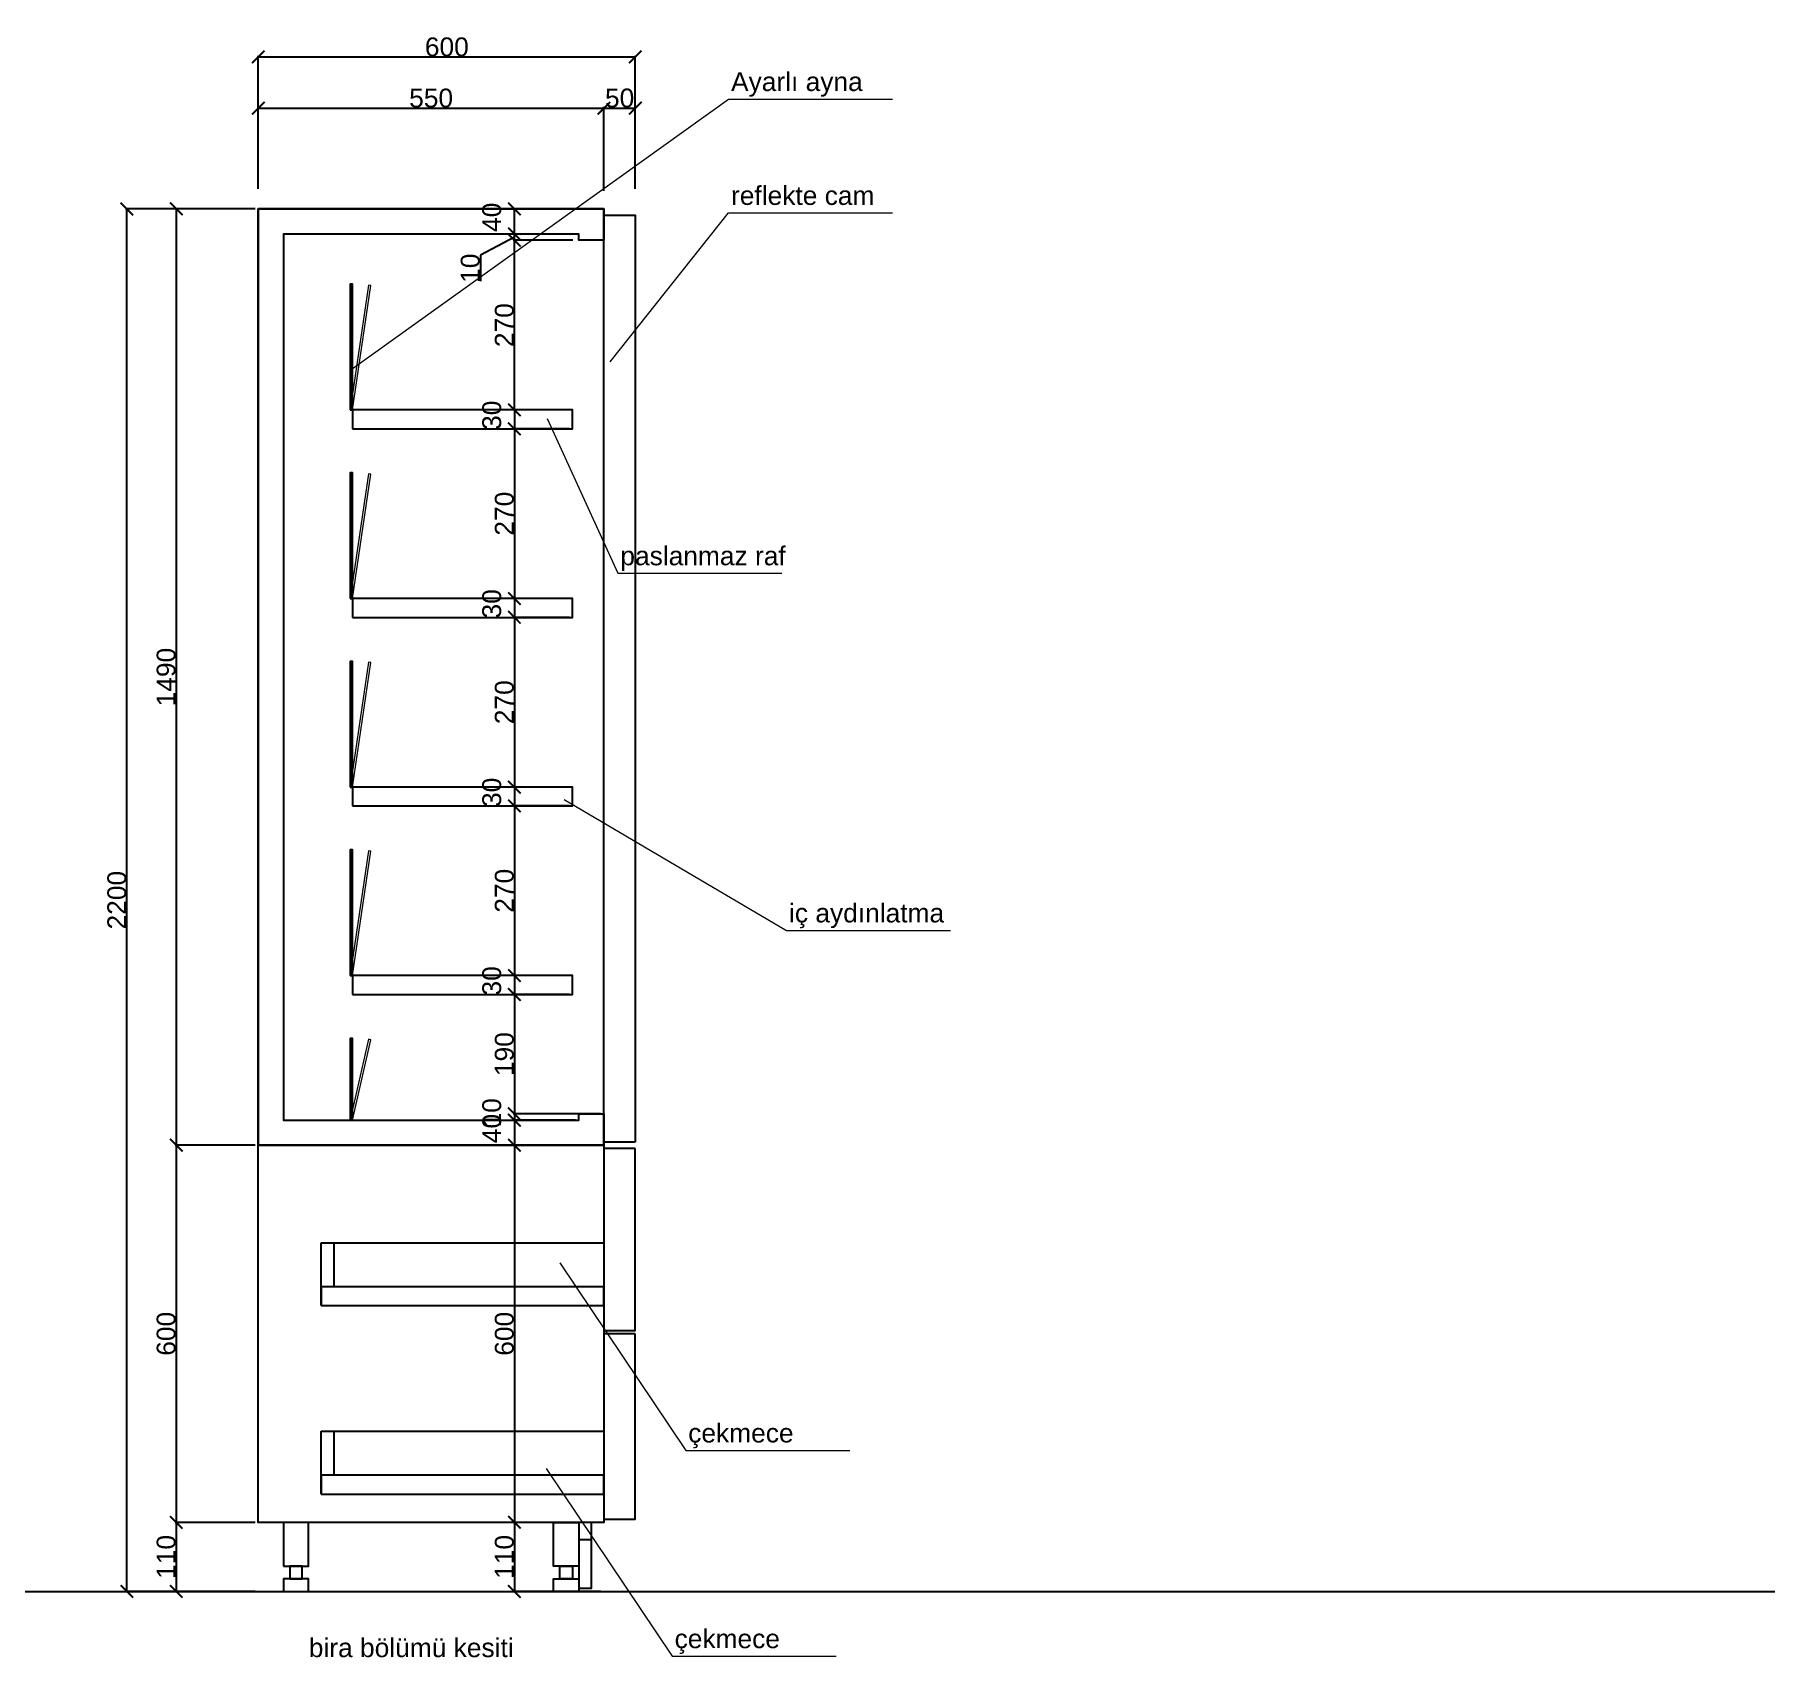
# Model space of a CAD drawing. Header units: millimetres. Extents: x 11444 to 38468, y 2013 to 7470.
# Drawn here: x 20548 to 23303, y 3026 to 5608 of the extents above; entities that cross this region are included whole.
import ezdxf

# ---------------------------------------------------------------- set-up
doc = ezdxf.new("R2010")
doc.units = ezdxf.units.MM
doc.layers.add('Auto-SilikCizgiler', color=251, linetype='Continuous', lineweight=9)
doc.styles.get("Standard").update_dxf_attribs({"font": 'arial.ttf'})
doc.dimstyles.new('ölçü 1_50', dxfattribs={"dimtxt": 30, "dimasz": 20, "dimexe": 2, "dimexo": 5, "dimtad": 1, "dimdec": 0, "dimtxsty": 'Standard', "dimblk": 'ARCHTICK', "dimcen": 2.5, "dimclrd": 256, "dimclre": 256, "dimclrt": 256, "dimadec": 0, "dimazin": 0, "dimtfac": 1, "dimtdec": 0, "dimtmove": 0, "dimatfit": 3, "dimldrblk": 'ARCHTICK', "dimfxl": 1, "dimlwd": -1, "dimlwe": -1, "dimarcsym": 0})

# ---------------------------------------------------------------- blocks, each defined once
blk = doc.blocks.new('_ArchTick')
at = {"color": 0, "linetype": 'ByBlock', "const_width": 0.15}
blk.add_lwpolyline([(-0.5, -0.5), (0.5, 0.5)], dxfattribs=at)
blk = doc.blocks.new('*D84')
at = {"transparency": 16777216}
for p, q in [((20899.2, 5330.4), (20771.6, 5330.4)), ((20773.6, 5330.4), (20773.6, 3840.4)), ((20899.2, 3840.4), (20771.6, 3840.4))]:
    blk.add_line(p, q, dxfattribs=at)
at = {"layer": 'Defpoints', "color": 0, "transparency": 16777216}
for p in [(20904.2, 5330.4), (20773.6, 3840.4), (20904.2, 3840.4)]:
    blk.add_point(p, dxfattribs=at)
at = {"transparency": 16777216, "xscale": 20, "yscale": 20, "zscale": 20}
for p, rotation in [((20773.6, 5330.4), 90), ((20773.6, 3840.4), 270)]:
    blk.add_blockref('_ArchTick', p, dxfattribs=dict(at, rotation=rotation))
at = {"transparency": 16777216, "insert": (20757.6, 4585.4), "char_height": 30, "attachment_point": 5, "rotation": 90}
blk.add_mtext('1490', dxfattribs=at)
blk = doc.blocks.new('*D85')
at = {"transparency": 16777216}
for p, q in [((20899.2, 3840.4), (20771.6, 3840.4)), ((20773.6, 3840.4), (20773.6, 3240.4)), ((20899.2, 3240.4), (20771.6, 3240.4))]:
    blk.add_line(p, q, dxfattribs=at)
at = {"layer": 'Defpoints', "color": 0, "transparency": 16777216}
for p in [(20904.2, 3840.4), (20773.6, 3240.4), (20904.2, 3240.4)]:
    blk.add_point(p, dxfattribs=at)
at = {"transparency": 16777216, "xscale": 20, "yscale": 20, "zscale": 20}
for p, rotation in [((20773.6, 3840.4), 90), ((20773.6, 3240.4), 270)]:
    blk.add_blockref('_ArchTick', p, dxfattribs=dict(at, rotation=rotation))
at = {"transparency": 16777216, "insert": (20757.6, 3540.4), "char_height": 30, "attachment_point": 5, "rotation": 90}
blk.add_mtext('600', dxfattribs=at)
blk = doc.blocks.new('*D86')
at = {"transparency": 16777216}
for p, q in [((20899.2, 3240.4), (20771.6, 3240.4)), ((20773.6, 3240.4), (20773.6, 3130.4)), ((20899.2, 3130.4), (20771.6, 3130.4))]:
    blk.add_line(p, q, dxfattribs=at)
at = {"layer": 'Defpoints', "color": 0, "transparency": 16777216}
for p in [(20904.2, 3240.4), (20773.6, 3130.4), (20904.2, 3130.4)]:
    blk.add_point(p, dxfattribs=at)
at = {"transparency": 16777216, "xscale": 20, "yscale": 20, "zscale": 20}
for p, rotation in [((20773.6, 3240.4), 90), ((20773.6, 3130.4), 270)]:
    blk.add_blockref('_ArchTick', p, dxfattribs=dict(at, rotation=rotation))
at = {"transparency": 16777216, "insert": (20757.6, 3185.4), "char_height": 30, "attachment_point": 5, "rotation": 90}
blk.add_mtext('110', dxfattribs=at)
blk = doc.blocks.new('*D87')
at = {"transparency": 16777216}
for p, q in [((20899.2, 5330.4), (20693, 5330.4)), ((20695, 3130.4), (20695, 5330.4)), ((20899.2, 3130.4), (20693, 3130.4))]:
    blk.add_line(p, q, dxfattribs=at)
at = {"layer": 'Defpoints', "color": 0, "transparency": 16777216}
for p in [(20695, 5330.4), (20904.2, 5330.4), (20904.2, 3130.4)]:
    blk.add_point(p, dxfattribs=at)
at = {"transparency": 16777216, "xscale": 20, "yscale": 20, "zscale": 20}
for p, rotation in [((20695, 5330.4), 90), ((20695, 3130.4), 270)]:
    blk.add_blockref('_ArchTick', p, dxfattribs=dict(at, rotation=rotation))
at = {"transparency": 16777216, "insert": (20679.1, 4230.4), "char_height": 30, "attachment_point": 5, "rotation": 90}
blk.add_mtext('2200', dxfattribs=at)
blk = doc.blocks.new('*D81')
at = {"transparency": 16777216}
for p, q in [((20904.2, 5362.4), (20904.2, 5492.7)), ((20904.2, 5490.7), (21454.2, 5490.7)), ((21454.2, 5359.3), (21454.2, 5492.7))]:
    blk.add_line(p, q, dxfattribs=at)
at = {"layer": 'Defpoints', "color": 0, "transparency": 16777216}
for p in [(21454.2, 5490.7), (20904.2, 5357.4), (21454.2, 5354.3)]:
    blk.add_point(p, dxfattribs=at)
at = {"transparency": 16777216, "xscale": 20, "yscale": 20, "zscale": 20, "rotation": 180}
blk.add_blockref('_ArchTick', (20904.2, 5490.7), dxfattribs=at)
at = {"transparency": 16777216, "xscale": 20, "yscale": 20, "zscale": 20}
blk.add_blockref('_ArchTick', (21454.2, 5490.7), dxfattribs=at)
at = {"transparency": 16777216, "insert": (21179.2, 5506.6), "char_height": 30, "attachment_point": 5}
blk.add_mtext('550', dxfattribs=at)
blk = doc.blocks.new('*D82')
at = {"transparency": 16777216}
for p, q in [((21454.2, 5359.3), (21454.2, 5492.7)), ((21454.2, 5490.7), (21504.2, 5490.7)), ((21504.2, 5362.4), (21504.2, 5492.7))]:
    blk.add_line(p, q, dxfattribs=at)
at = {"layer": 'Defpoints', "color": 0, "transparency": 16777216}
for p in [(21504.2, 5490.7), (21454.2, 5354.3), (21504.2, 5357.4)]:
    blk.add_point(p, dxfattribs=at)
at = {"transparency": 16777216, "xscale": 20, "yscale": 20, "zscale": 20, "rotation": 180}
blk.add_blockref('_ArchTick', (21454.2, 5490.7), dxfattribs=at)
at = {"transparency": 16777216, "xscale": 20, "yscale": 20, "zscale": 20}
blk.add_blockref('_ArchTick', (21504.2, 5490.7), dxfattribs=at)
at = {"transparency": 16777216, "insert": (21479.2, 5506.6), "char_height": 30, "attachment_point": 5}
blk.add_mtext('50', dxfattribs=at)
blk = doc.blocks.new('*D83')
at = {"transparency": 16777216}
for p, q in [((20904.2, 5362.4), (20904.2, 5574.1)), ((20904.2, 5572.1), (21504.2, 5572.1)), ((21504.2, 5362.4), (21504.2, 5574.1))]:
    blk.add_line(p, q, dxfattribs=at)
at = {"layer": 'Defpoints', "color": 0, "transparency": 16777216}
for p in [(21504.2, 5572.1), (20904.2, 5357.4), (21504.2, 5357.4)]:
    blk.add_point(p, dxfattribs=at)
at = {"transparency": 16777216, "xscale": 20, "yscale": 20, "zscale": 20, "rotation": 180}
blk.add_blockref('_ArchTick', (20904.2, 5572.1), dxfattribs=at)
at = {"transparency": 16777216, "xscale": 20, "yscale": 20, "zscale": 20}
blk.add_blockref('_ArchTick', (21504.2, 5572.1), dxfattribs=at)
at = {"transparency": 16777216, "insert": (21204.2, 5588), "char_height": 30, "attachment_point": 5}
blk.add_mtext('600', dxfattribs=at)
blk = doc.blocks.new('*D89')
at = {"transparency": 16777216}
for p, q in [((21404.8, 5280.4), (21309.7, 5280.4)), ((21311.7, 5010.4), (21311.7, 5280.4)), ((21399.2, 5010.4), (21309.7, 5010.4))]:
    blk.add_line(p, q, dxfattribs=at)
at = {"layer": 'Defpoints', "color": 0, "transparency": 16777216}
for p in [(21311.7, 5280.4), (21409.8, 5280.4), (21404.2, 5010.4)]:
    blk.add_point(p, dxfattribs=at)
at = {"transparency": 16777216, "xscale": 20, "yscale": 20, "zscale": 20}
for p, rotation in [((21311.7, 5280.4), 90), ((21311.7, 5010.4), 270)]:
    blk.add_blockref('_ArchTick', p, dxfattribs=dict(at, rotation=rotation))
at = {"transparency": 16777216, "insert": (21295.8, 5145.4), "char_height": 30, "attachment_point": 5, "rotation": 90}
blk.add_mtext('270', dxfattribs=at)
blk = doc.blocks.new('*D111')
at = {"transparency": 16777216}
for p, q in [((21399.2, 5010.4), (21309.7, 5010.4)), ((21311.7, 5010.4), (21311.7, 4980.4)), ((21399.2, 4980.4), (21309.7, 4980.4))]:
    blk.add_line(p, q, dxfattribs=at)
at = {"layer": 'Defpoints', "color": 0, "transparency": 16777216}
for p in [(21404.2, 5010.4), (21311.7, 4980.4), (21404.2, 4980.4)]:
    blk.add_point(p, dxfattribs=at)
at = {"transparency": 16777216, "xscale": 20, "yscale": 20, "zscale": 20}
for p, rotation in [((21311.7, 5010.4), 90), ((21311.7, 4980.4), 270)]:
    blk.add_blockref('_ArchTick', p, dxfattribs=dict(at, rotation=rotation))
at = {"transparency": 16777216, "insert": (21275.8, 5002), "char_height": 30, "attachment_point": 5, "rotation": 90}
blk.add_mtext('30', dxfattribs=at)
blk = doc.blocks.new('*D112')
at = {"transparency": 16777216}
for p, q in [((21399.2, 4980.4), (21309.7, 4980.4)), ((21311.7, 4980.4), (21311.7, 4710.4)), ((21399.2, 4710.4), (21309.7, 4710.4))]:
    blk.add_line(p, q, dxfattribs=at)
at = {"layer": 'Defpoints', "color": 0, "transparency": 16777216}
for p in [(21404.2, 4980.4), (21311.7, 4710.4), (21404.2, 4710.4)]:
    blk.add_point(p, dxfattribs=at)
at = {"transparency": 16777216, "xscale": 20, "yscale": 20, "zscale": 20}
for p, rotation in [((21311.7, 4980.4), 90), ((21311.7, 4710.4), 270)]:
    blk.add_blockref('_ArchTick', p, dxfattribs=dict(at, rotation=rotation))
at = {"transparency": 16777216, "insert": (21295.8, 4845.4), "char_height": 30, "attachment_point": 5, "rotation": 90}
blk.add_mtext('270', dxfattribs=at)
blk = doc.blocks.new('*D113')
at = {"transparency": 16777216}
for p, q in [((21399.2, 4710.4), (21309.7, 4710.4)), ((21311.7, 4710.4), (21311.7, 4680.4)), ((21399.2, 4680.4), (21309.7, 4680.4))]:
    blk.add_line(p, q, dxfattribs=at)
at = {"layer": 'Defpoints', "color": 0, "transparency": 16777216}
for p in [(21404.2, 4710.4), (21311.7, 4680.4), (21404.2, 4680.4)]:
    blk.add_point(p, dxfattribs=at)
at = {"transparency": 16777216, "xscale": 20, "yscale": 20, "zscale": 20}
for p, rotation in [((21311.7, 4710.4), 90), ((21311.7, 4680.4), 270)]:
    blk.add_blockref('_ArchTick', p, dxfattribs=dict(at, rotation=rotation))
at = {"transparency": 16777216, "insert": (21275.8, 4702), "char_height": 30, "attachment_point": 5, "rotation": 90}
blk.add_mtext('30', dxfattribs=at)
blk = doc.blocks.new('*D114')
at = {"transparency": 16777216}
for p, q in [((21399.2, 4680.4), (21309.7, 4680.4)), ((21311.7, 4680.4), (21311.7, 4410.4)), ((21399.2, 4410.4), (21309.7, 4410.4))]:
    blk.add_line(p, q, dxfattribs=at)
at = {"layer": 'Defpoints', "color": 0, "transparency": 16777216}
for p in [(21404.2, 4680.4), (21311.7, 4410.4), (21404.2, 4410.4)]:
    blk.add_point(p, dxfattribs=at)
at = {"transparency": 16777216, "xscale": 20, "yscale": 20, "zscale": 20}
for p, rotation in [((21311.7, 4680.4), 90), ((21311.7, 4410.4), 270)]:
    blk.add_blockref('_ArchTick', p, dxfattribs=dict(at, rotation=rotation))
at = {"transparency": 16777216, "insert": (21295.8, 4545.4), "char_height": 30, "attachment_point": 5, "rotation": 90}
blk.add_mtext('270', dxfattribs=at)
blk = doc.blocks.new('*D115')
at = {"transparency": 16777216}
for p, q in [((21399.2, 4410.4), (21309.7, 4410.4)), ((21311.7, 4410.4), (21311.7, 4380.4)), ((21399.2, 4380.4), (21309.7, 4380.4))]:
    blk.add_line(p, q, dxfattribs=at)
at = {"layer": 'Defpoints', "color": 0, "transparency": 16777216}
for p in [(21404.2, 4410.4), (21311.7, 4380.4), (21404.2, 4380.4)]:
    blk.add_point(p, dxfattribs=at)
at = {"transparency": 16777216, "xscale": 20, "yscale": 20, "zscale": 20}
for p, rotation in [((21311.7, 4410.4), 90), ((21311.7, 4380.4), 270)]:
    blk.add_blockref('_ArchTick', p, dxfattribs=dict(at, rotation=rotation))
at = {"transparency": 16777216, "insert": (21275.8, 4402), "char_height": 30, "attachment_point": 5, "rotation": 90}
blk.add_mtext('30', dxfattribs=at)
blk = doc.blocks.new('*D116')
at = {"transparency": 16777216}
for p, q in [((21399.2, 4380.4), (21309.7, 4380.4)), ((21311.7, 4380.4), (21311.7, 4110.4)), ((21399.2, 4110.4), (21309.7, 4110.4))]:
    blk.add_line(p, q, dxfattribs=at)
at = {"layer": 'Defpoints', "color": 0, "transparency": 16777216}
for p in [(21404.2, 4380.4), (21311.7, 4110.4), (21404.2, 4110.4)]:
    blk.add_point(p, dxfattribs=at)
at = {"transparency": 16777216, "xscale": 20, "yscale": 20, "zscale": 20}
for p, rotation in [((21311.7, 4380.4), 90), ((21311.7, 4110.4), 270)]:
    blk.add_blockref('_ArchTick', p, dxfattribs=dict(at, rotation=rotation))
at = {"transparency": 16777216, "insert": (21295.8, 4245.4), "char_height": 30, "attachment_point": 5, "rotation": 90}
blk.add_mtext('270', dxfattribs=at)
blk = doc.blocks.new('*D117')
at = {"transparency": 16777216}
for p, q in [((21399.2, 4110.4), (21309.7, 4110.4)), ((21311.7, 4110.4), (21311.7, 4080.4)), ((21399.2, 4080.4), (21309.7, 4080.4))]:
    blk.add_line(p, q, dxfattribs=at)
at = {"layer": 'Defpoints', "color": 0, "transparency": 16777216}
for p in [(21404.2, 4110.4), (21311.7, 4080.4), (21404.2, 4080.4)]:
    blk.add_point(p, dxfattribs=at)
at = {"transparency": 16777216, "xscale": 20, "yscale": 20, "zscale": 20}
for p, rotation in [((21311.7, 4110.4), 90), ((21311.7, 4080.4), 270)]:
    blk.add_blockref('_ArchTick', p, dxfattribs=dict(at, rotation=rotation))
at = {"transparency": 16777216, "insert": (21275.8, 4102), "char_height": 30, "attachment_point": 5, "rotation": 90}
blk.add_mtext('30', dxfattribs=at)
blk = doc.blocks.new('*D118')
at = {"transparency": 16777216}
for p, q in [((21399.2, 4080.4), (21309.7, 4080.4)), ((21311.7, 4080.4), (21311.7, 3890.4)), ((21449.2, 3890.4), (21309.7, 3890.4))]:
    blk.add_line(p, q, dxfattribs=at)
at = {"layer": 'Defpoints', "color": 0, "transparency": 16777216}
for p in [(21404.2, 4080.4), (21311.7, 3890.4), (21454.2, 3890.4)]:
    blk.add_point(p, dxfattribs=at)
at = {"transparency": 16777216, "xscale": 20, "yscale": 20, "zscale": 20}
for p, rotation in [((21311.7, 4080.4), 90), ((21311.7, 3890.4), 270)]:
    blk.add_blockref('_ArchTick', p, dxfattribs=dict(at, rotation=rotation))
at = {"transparency": 16777216, "insert": (21295.8, 3985.4), "char_height": 30, "attachment_point": 5, "rotation": 90}
blk.add_mtext('190', dxfattribs=at)
blk = doc.blocks.new('*D119')
at = {"transparency": 16777216}
for p, q in [((21449.2, 3890.4), (21309.7, 3890.4)), ((21311.7, 3890.4), (21311.7, 3880.4)), ((21409.2, 3880.4), (21309.7, 3880.4))]:
    blk.add_line(p, q, dxfattribs=at)
at = {"layer": 'Defpoints', "color": 0, "transparency": 16777216}
for p in [(21454.2, 3890.4), (21311.7, 3880.4), (21414.2, 3880.4)]:
    blk.add_point(p, dxfattribs=at)
at = {"transparency": 16777216, "xscale": 20, "yscale": 20, "zscale": 20}
for p, rotation in [((21311.7, 3890.4), 90), ((21311.7, 3880.4), 270)]:
    blk.add_blockref('_ArchTick', p, dxfattribs=dict(at, rotation=rotation))
at = {"transparency": 16777216, "insert": (21275.8, 3892), "char_height": 30, "attachment_point": 5, "rotation": 90}
blk.add_mtext('10', dxfattribs=at)
blk = doc.blocks.new('*D120')
at = {"transparency": 16777216}
for p, q in [((21409.2, 3880.4), (21309.7, 3880.4)), ((21311.7, 3880.4), (21311.7, 3840.4)), ((21449.2, 3840.4), (21309.7, 3840.4))]:
    blk.add_line(p, q, dxfattribs=at)
at = {"layer": 'Defpoints', "color": 0, "transparency": 16777216}
for p in [(21414.2, 3880.4), (21311.7, 3840.4), (21454.2, 3840.4)]:
    blk.add_point(p, dxfattribs=at)
at = {"transparency": 16777216, "xscale": 20, "yscale": 20, "zscale": 20}
for p, rotation in [((21311.7, 3880.4), 90), ((21311.7, 3840.4), 270)]:
    blk.add_blockref('_ArchTick', p, dxfattribs=dict(at, rotation=rotation))
at = {"transparency": 16777216, "insert": (21275.8, 3867), "char_height": 30, "attachment_point": 5, "rotation": 90}
blk.add_mtext('40', dxfattribs=at)
blk = doc.blocks.new('*D121')
at = {"transparency": 16777216}
for p, q in [((21449.2, 3840.4), (21309.7, 3840.4)), ((21311.7, 3840.4), (21311.7, 3240.4)), ((21449.2, 3240.4), (21309.7, 3240.4))]:
    blk.add_line(p, q, dxfattribs=at)
at = {"layer": 'Defpoints', "color": 0, "transparency": 16777216}
for p in [(21454.2, 3840.4), (21311.7, 3240.4), (21454.2, 3240.4)]:
    blk.add_point(p, dxfattribs=at)
at = {"transparency": 16777216, "xscale": 20, "yscale": 20, "zscale": 20}
for p, rotation in [((21311.7, 3840.4), 90), ((21311.7, 3240.4), 270)]:
    blk.add_blockref('_ArchTick', p, dxfattribs=dict(at, rotation=rotation))
at = {"transparency": 16777216, "insert": (21295.8, 3540.4), "char_height": 30, "attachment_point": 5, "rotation": 90}
blk.add_mtext('600', dxfattribs=at)
blk = doc.blocks.new('*D122')
at = {"transparency": 16777216}
for p, q in [((21449.2, 3240.4), (21309.7, 3240.4)), ((21311.7, 3240.4), (21311.7, 3130.4)), ((21449.2, 3130.4), (21309.7, 3130.4))]:
    blk.add_line(p, q, dxfattribs=at)
at = {"layer": 'Defpoints', "color": 0, "transparency": 16777216}
for p in [(21454.2, 3240.4), (21311.7, 3130.4), (21454.2, 3130.4)]:
    blk.add_point(p, dxfattribs=at)
at = {"transparency": 16777216, "xscale": 20, "yscale": 20, "zscale": 20}
for p, rotation in [((21311.7, 3240.4), 90), ((21311.7, 3130.4), 270)]:
    blk.add_blockref('_ArchTick', p, dxfattribs=dict(at, rotation=rotation))
at = {"transparency": 16777216, "insert": (21295.8, 3185.4), "char_height": 30, "attachment_point": 5, "rotation": 90}
blk.add_mtext('110', dxfattribs=at)
blk = doc.blocks.new('*D126')
at = {"transparency": 16777216}
for p, q in [((21409.2, 5290.4), (21309.7, 5290.4)), ((21311.7, 5280.4), (21311.7, 5290.4)), ((21311.7, 5285.4), (21257.6, 5256.6)), ((21404.8, 5280.4), (21309.7, 5280.4)), ((21257.6, 5256.6), (21257.6, 5215.3))]:
    blk.add_line(p, q, dxfattribs=at)
at = {"layer": 'Defpoints', "color": 0, "transparency": 16777216}
for p in [(21311.7, 5290.4), (21414.2, 5290.4), (21409.8, 5280.4)]:
    blk.add_point(p, dxfattribs=at)
at = {"transparency": 16777216, "xscale": 20, "yscale": 20, "zscale": 20}
for p, rotation in [((21311.7, 5290.4), 90), ((21311.7, 5280.4), 270)]:
    blk.add_blockref('_ArchTick', p, dxfattribs=dict(at, rotation=rotation))
at = {"transparency": 16777216, "insert": (21241.6, 5236), "char_height": 30, "attachment_point": 5, "rotation": 90}
blk.add_mtext('10', dxfattribs=at)
blk = doc.blocks.new('*D127')
at = {"transparency": 16777216}
for p, q in [((21449.2, 5330.4), (21309.7, 5330.4)), ((21311.7, 5290.4), (21311.7, 5330.4)), ((21409.2, 5290.4), (21309.7, 5290.4))]:
    blk.add_line(p, q, dxfattribs=at)
at = {"layer": 'Defpoints', "color": 0, "transparency": 16777216}
for p in [(21311.7, 5330.4), (21454.2, 5330.4), (21414.2, 5290.4)]:
    blk.add_point(p, dxfattribs=at)
at = {"transparency": 16777216, "xscale": 20, "yscale": 20, "zscale": 20}
for p, rotation in [((21311.7, 5330.4), 90), ((21311.7, 5290.4), 270)]:
    blk.add_blockref('_ArchTick', p, dxfattribs=dict(at, rotation=rotation))
at = {"transparency": 16777216, "insert": (21275.8, 5317), "char_height": 30, "attachment_point": 5, "rotation": 90}
blk.add_mtext('40', dxfattribs=at)

msp = doc.modelspace()

# ---------------------------------------------------------------- linework, layer by layer
for p, q in [((21004.2, 3585.4), (21004.2, 3685.4)), ((21004.2, 3685.4), (21024.2, 3685.4)), ((21024.2, 3685.4), (21024.2, 3615.4)), ((21024.2, 3685.4), (21454.2, 3685.4)), ((21004.2, 3285.4), (21004.2, 3385.4)), ((21004.2, 3385.4), (21024.2, 3385.4)), ((21024.2, 3385.4), (21024.2, 3315.4)), ((21024.2, 3385.4), (21454.2, 3385.4)), ((21434.2, 3212.6), (21414.2, 3212.6)), ((11444.3, 3130.4), (38468, 3130.4))]:
    msp.add_line(p, q)
for points in [[(20904.2, 3840.4), (21454.2, 3840.4), (21454.2, 5330.4), (20904.2, 5330.4)], [(21454.2, 5330.4), (21454.2, 5280.4), (21414.2, 5280.4), (21414.2, 5290.4), (20944.2, 5290.4), (20944.2, 3880.4), (21414.2, 3880.4), (21414.2, 3890.4), (21454.2, 3890.4), (21454.2, 3840.4), (20904.2, 3840.4), (20904.2, 5330.4), (21454.2, 5330.4)], [(21504.2, 3845.4), (21454.2, 3845.4), (21454.2, 5320.4), (21504.2, 5320.4)], [(21050.2, 5010.4), (21054.2, 5010.4), (21054.2, 5210.4), (21050.2, 5210.4)], [(21054.2, 4980.4), (21404.2, 4980.4), (21404.2, 5010.4), (21054.2, 5010.4)], [(21050.2, 4710.4), (21054.2, 4710.4), (21054.2, 4910.4), (21050.2, 4910.4)], [(21054.2, 4680.4), (21404.2, 4680.4), (21404.2, 4710.4), (21054.2, 4710.4)], [(21050.2, 4410.4), (21054.2, 4410.4), (21054.2, 4610.4), (21050.2, 4610.4)], [(21054.2, 4380.4), (21404.2, 4380.4), (21404.2, 4410.4), (21054.2, 4410.4)], [(21050.2, 4110.4), (21054.2, 4110.4), (21054.2, 4310.4), (21050.2, 4310.4)], [(21054.2, 4080.4), (21404.2, 4080.4), (21404.2, 4110.4), (21054.2, 4110.4)], [(21050.2, 3880.4), (21054.2, 3880.4), (21054.2, 4010.4), (21050.2, 4010.4)], [(20904.2, 3840.4), (21454.2, 3840.4), (21454.2, 3240.4), (20904.2, 3240.4)], [(21504.2, 3835.4), (21454.2, 3835.4), (21454.2, 3545.4), (21504.2, 3545.4)], [(21004.2, 3585.4), (21454.2, 3585.4), (21454.2, 3615.4), (21004.2, 3615.4)], [(21504.2, 3540.4), (21454.2, 3540.4), (21454.2, 3245.4), (21504.2, 3245.4)], [(21004.2, 3285.4), (21454.2, 3285.4), (21454.2, 3315.4), (21004.2, 3315.4)], [(20944.2, 3170.4), (20984.2, 3170.4), (20984.2, 3240.4), (20944.2, 3240.4)], [(21414.2, 3170.4), (21374.2, 3170.4), (21374.2, 3240.4), (21414.2, 3240.4)], [(21434.2, 3240.4), (21414.2, 3240.4), (21414.2, 3135.4), (21434.2, 3135.4)], [(20974.2, 3170.4), (20954.2, 3170.4), (20954.2, 3150.4), (20974.2, 3150.4)], [(21384.2, 3170.4), (21404.2, 3170.4), (21404.2, 3150.4), (21384.2, 3150.4)], [(20944.2, 3130.4), (20984.2, 3130.4), (20984.2, 3150.4), (20944.2, 3150.4)], [(21414.2, 3130.4), (21374.2, 3130.4), (21374.2, 3150.4), (21414.2, 3150.4)]]:
    msp.add_lwpolyline(points, close=True)
at = {"layer": 'Auto-SilikCizgiler'}
for p, q in [((21051.8, 5074.7), (21652.5, 5505.2)), ((21652.5, 5505.2), (21913.6, 5505.2)), ((21464, 5086.8), (21652.5, 5323.9)), ((21652.5, 5323.9), (21913.6, 5323.9)), ((21363.7, 4997.1), (21476.4, 4750.6)), ((21476.4, 4750.6), (21737.5, 4750.6)), ((21390.9, 4390.7), (21744.9, 4182.3)), ((21744.9, 4182.3), (22006, 4182.3)), ((21383.8, 3653.3), (21584.4, 3354.7)), ((21584.4, 3354.7), (21845.5, 3354.7)), ((21362.1, 3326), (21562.7, 3027.5)), ((21562.7, 3027.5), (21823.8, 3027.5))]:
    msp.add_line(p, q, dxfattribs=at)
for points in [[(21050.3, 5010.9), (21054.2, 5010.4), (21083.5, 5208.4), (21079.6, 5209)], [(21050.3, 4710.9), (21054.2, 4710.4), (21083.5, 4908.4), (21079.6, 4909)], [(21050.3, 4410.9), (21054.2, 4410.4), (21083.5, 4608.4), (21079.6, 4609)], [(21050.3, 4110.9), (21054.2, 4110.4), (21083.5, 4308.4), (21079.6, 4309)], [(21050.3, 3880.9), (21054.2, 3880.4), (21083.5, 4008.4), (21079.6, 4009)]]:
    msp.add_lwpolyline(points, close=True, dxfattribs=at)

# ---------------------------------------------------------------- texts
for s, p in [('Ayarlı ayna ', (21656.5, 5517.9)), ('reflekte cam', (21656.5, 5336.7)), ('paslanmaz raf', (21480.4, 4763.3)), ('iç aydınlatma', (21748.8, 4195)), ('çekmece', (21588.4, 3367.5)), ('bira bölümü kesiti', (20984.5, 3025.9)), ('çekmece', (21566.7, 3040.2))]:
    msp.add_text(s, height=30, dxfattribs=at).set_placement(p)

# ---------------------------------------------------------------- dimensions: what is measured, and where the dimension line sits
for base, p2, picture, middle in [((21504.2, 5572.1), (21504.2, 5357.4), '*D83', (21204.2, 5588)), ((21454.2, 5490.7), (21454.2, 5354.3), '*D81', (21179.2, 5506.6))]:
    dim = msp.add_linear_dim(base=base, p1=(20904.2, 5357.4), p2=p2, dimstyle='ölçü 1_50')
    dim.commit()
    dim.dimension.update_dxf_attribs({"geometry": picture, "text_midpoint": middle})
dim = msp.add_linear_dim(base=(21504.2, 5490.7), p1=(21454.2, 5354.3), p2=(21504.2, 5357.4), dimstyle='ölçü 1_50', override={"dimtmove": 1})
dim.commit()
dim.dimension.update_dxf_attribs({"geometry": '*D82', "text_midpoint": (21479.2, 5506.6)})
for base, p1, p2, picture, middle in [((20695, 5330.4), (20904.2, 3130.4), (20904.2, 5330.4), '*D87', (20679.1, 4230.4)), ((20773.6, 3840.4), (20904.2, 5330.4), (20904.2, 3840.4), '*D84', (20757.6, 4585.4)), ((21311.7, 5280.4), (21404.2, 5010.4), (21409.8, 5280.4), '*D89', (21295.8, 5145.4))]:
    dim = msp.add_linear_dim(base=base, p1=p1, p2=p2, angle=90, dimstyle='ölçü 1_50')
    dim.commit()
    dim.dimension.update_dxf_attribs({"geometry": picture, "text_midpoint": middle})
for base, p1, p2, picture, middle in [((21311.7, 5330.4), (21414.2, 5290.4), (21454.2, 5330.4), '*D127', (21275.8, 5317)), ((21311.7, 4980.4), (21404.2, 5010.4), (21404.2, 4980.4), '*D111', (21275.8, 5002)), ((21311.7, 4710.4), (21404.2, 4980.4), (21404.2, 4710.4), '*D112', (21295.8, 4845.4)), ((21311.7, 4680.4), (21404.2, 4710.4), (21404.2, 4680.4), '*D113', (21275.8, 4702)), ((21311.7, 4410.4), (21404.2, 4680.4), (21404.2, 4410.4), '*D114', (21295.8, 4545.4)), ((21311.7, 4380.4), (21404.2, 4410.4), (21404.2, 4380.4), '*D115', (21275.8, 4402)), ((21311.7, 4110.4), (21404.2, 4380.4), (21404.2, 4110.4), '*D116', (21295.8, 4245.4)), ((21311.7, 4080.4), (21404.2, 4110.4), (21404.2, 4080.4), '*D117', (21275.8, 4102)), ((21311.7, 3890.4), (21404.2, 4080.4), (21454.2, 3890.4), '*D118', (21295.8, 3985.4)), ((21311.7, 3880.4), (21454.2, 3890.4), (21414.2, 3880.4), '*D119', (21275.8, 3892)), ((21311.7, 3840.4), (21414.2, 3880.4), (21454.2, 3840.4), '*D120', (21275.8, 3867)), ((20773.6, 3240.4), (20904.2, 3840.4), (20904.2, 3240.4), '*D85', (20757.6, 3540.4)), ((21311.7, 3240.4), (21454.2, 3840.4), (21454.2, 3240.4), '*D121', (21295.8, 3540.4)), ((20773.6, 3130.4), (20904.2, 3240.4), (20904.2, 3130.4), '*D86', (20757.6, 3185.4)), ((21311.7, 3130.4), (21454.2, 3240.4), (21454.2, 3130.4), '*D122', (21295.8, 3185.4))]:
    dim = msp.add_linear_dim(base=base, p1=p1, p2=p2, angle=90, dimstyle='ölçü 1_50', override={"dimtmove": 1})
    dim.commit()
    dim.dimension.update_dxf_attribs({"geometry": picture, "text_midpoint": middle})
dim = msp.add_linear_dim(base=(21311.7, 5290.4), p1=(21409.8, 5280.4), p2=(21414.2, 5290.4), angle=90, dimstyle='ölçü 1_50', override={"dimtmove": 1})
dim.commit()
dim.dimension.update_dxf_attribs({"geometry": '*D126', "text_midpoint": (21257.6, 5256), "dimtype": 160})

doc.saveas('drawing.dxf')
